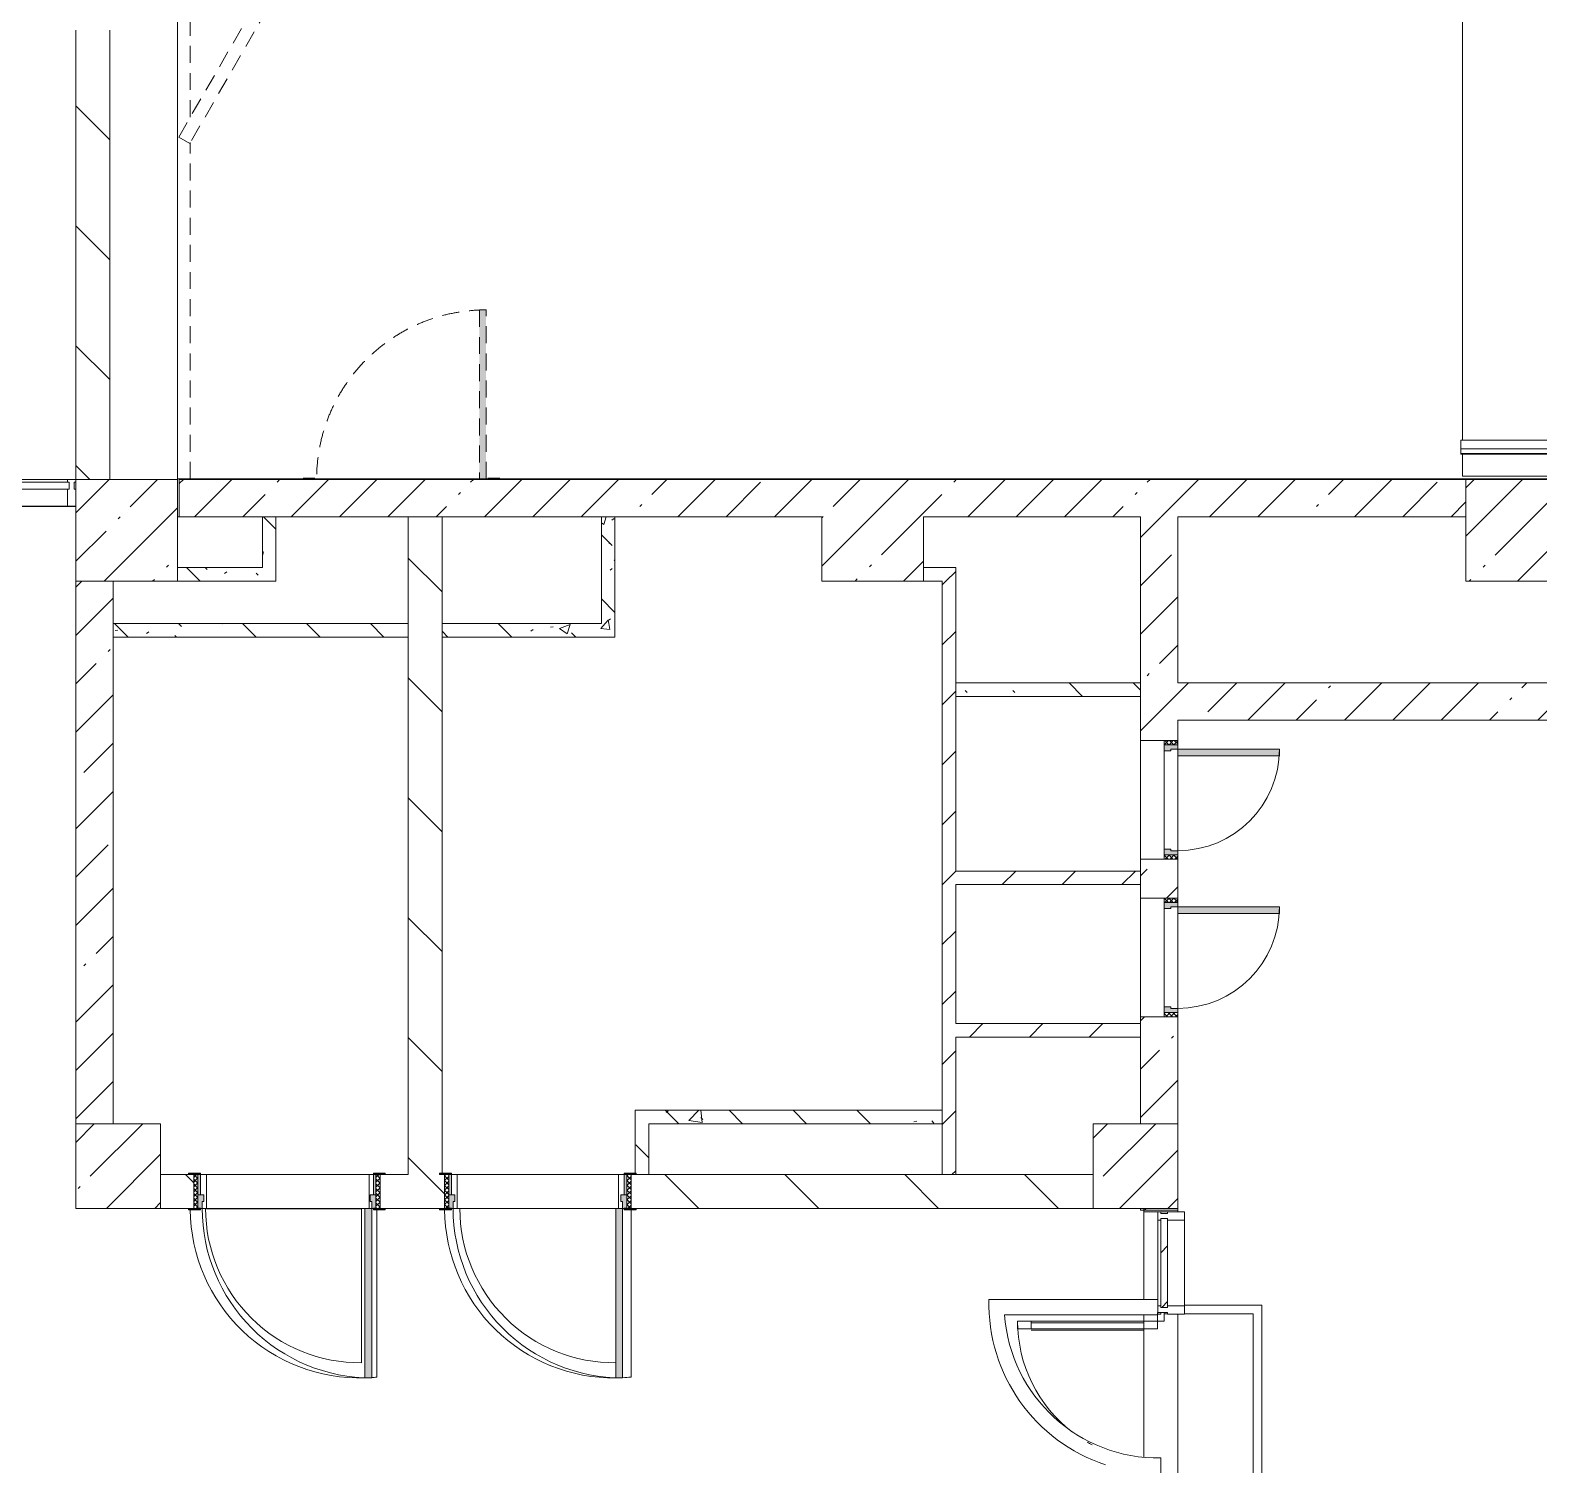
# Model space of a CAD drawing. Header units: millimetres. Extents: x 81566 to 292854, y -8553 to 29000.
# Drawn here: x 179284 to 188184, y 9388 to 17850 of the extents above; entities that cross this region are included whole.
import ezdxf

# ---------------------------------------------------------------- set-up
doc = ezdxf.new("R2010")
doc.units = ezdxf.units.MM
doc.linetypes.add('200_ШТРИХ__ш1_п0_6_', pattern=[160, 100, -60])
for name, color, linetype, lineweight, true_color in [('A-DETL-GENF-4', 7, 'Continuous', 5, 0xaaaaaa), ('A-DOOR-4', 7, 'Continuous', 5, 0xaaaaaa), ('A-DOOR-5', 7, 'Continuous', 5, 0xe2e2e2), ('A-DOOR-FRAM-4', 7, 'Continuous', 5, 0xe2e2e2), ('A-DOOR-FRAM-5', 7, 'Continuous', 5, 0xaaaaaa), ('A-FLOR-1', 7, 'Continuous', 5, 0xaaaaaa), ('A-WALL-PATT-1', 7, 'Continuous', 5, 0x787878), ('I-WALL-5', 7, 'Continuous', 5, 0x787878)]:
    doc.layers.add(name, color=color, linetype=linetype, lineweight=lineweight, true_color=true_color)
for name, color, linetype, lineweight in [('A-DETL-MBND-1', 7, '200_ШТРИХ__ш1_п0_6_', 9), ('A-GLAZ-CURT-2', 7, 'Continuous', 5), ('A-GLAZ-CWMG-2', 7, 'Continuous', 5), ('A-WALL', 7, 'Continuous', 9), ('A-WALL-4', 7, 'Continuous', 5), ('I-WALL-4', 7, 'Continuous', 5), ('S-COLS-1', 7, 'Continuous', 5), ('S-STRS-2', 7, 'Continuous', 5)]:
    doc.layers.add(name, color=color, linetype=linetype, lineweight=lineweight)
pattern_1 = [(135, (165843.6, 0), (-353.5534, -353.5534), [])]
pattern_2 = [(135, (1751.41, 164.685), (-14.14214, -14.14214), []), (225, (1751.41, 164.685), (14.14214, -14.14214), [])]
pattern_3 = [(45, (-371.384, 164.685), (-14.1421, 14.1421), []), (135, (-371.384, 164.685), (-14.1421, -14.1421), [])]
pattern_4 = [(45, (165843.6, 0), (-285.123, 285.123), []), (45, (166128.7, 0), (-285.123, 285.123), [504.031, -100.806, 16.764, -84.042])]
pattern_5 = [(45, (165843.58, 0), (-176.7767, 176.7767), [])]
pattern_6 = [(135, (165843.6, 0), (-377.171, -377.171), [533.4, -88.9, 17.78, -88.9]), (135, (165843.6, 376.94), (-377.171, -377.171), []), (50, (165843.6, 0), (637.645, -55.787), [66.675, -733.425]), (355, (165843.6, 0), (-123.35, 668.7), [53.34, -586.74]), (100.451, (165896.7, -4.65), (514.299, 612.908), [56.665, -623.315]), (46.184, (165843.6, 177.8), (948.776, -147.15), [100.012, -1100.137]), (96.636, (165922.65, 165.5), (830.91, 865.997), [84.998, -934.973]), (351.184, (165843.6, 177.8), (830.918, 865.99), [80.01, -880.11]), (21, (165932.5, 133.35), (530.651, -357.928), [66.675, -733.425]), (326, (165932.5, 133.35), (216.308, 644.658), [53.34, -586.74]), (71.451, (165976.7, 103.5), (746.96, 286.724), [56.665, -623.315]), (37.5, (165843.58, 0), (10.8105, 295.9426), [16.764, -562.864, 16.764, -578.866, -588.962]), (37.5, (165843.58, 0), (10.8105, 295.9426), [-1175.258, 16.764, -572.198]), (7.5, (165843.58, 0), (233.869, 350.6318), [16.764, -322.834, 16.764, -549.529, -224.472]), (7.5, (165843.58, 0), (233.869, 350.6318), [-905.891, 16.764, -207.708]), (327.5, (165645.34, 0), (474.5678, -20.0513), [16.764, -205.486, 16.764, -676.656, -920.115]), (327.5, (165645.34, 0), (474.5678, -20.0513), [-915.67, 16.764, -903.351]), (317.5, (165556.44, 0), (518.452, 88.9934), [16.764, -272.161, 16.764, -443.738, -653.415]), (317.5, (165556.44, 0), (518.452, 88.9934), [-749.427, 16.764, -636.651])]

# ---------------------------------------------------------------- blocks, each defined once
blk = doc.blocks.new('BSC_Колонна _Прямоугольная - 600х600-V302-2_2_3_птичка')
at = {"layer": 'S-COLS-1'}
h = blk.add_hatch(dxfattribs=at)
h.set_pattern_fill('FP_90', color=256, style=0, pattern_type=2)
h.set_pattern_definition([(45, (-14010, -14900), (-285.123, 285.123), []), (45, (-13724.88, -14900), (-285.123, 285.123), [504.031, -100.806, 16.764, -84.042])])
h.paths.add_polyline_path([(300, -300), (300, 300), (-300, 299.6), (-300, -300), (47.9, -300)])
for p, q in [((300, 300), (-300, 300)), ((-300, 300), (-300, -300)), ((300, -300), (300, 300)), ((-300, -300), (300, -300))]:
    blk.add_line(p, q, dxfattribs=at)
blk = doc.blocks.new('110_Дверь_СКБ_1Ст_Внутренняя1 - Д-4 1100x2100h_су мгн-32375332-2_2_3_птичка')
at = {"layer": 'A-DOOR-4'}
h = blk.add_hatch(dxfattribs=at)
h.set_pattern_fill('FP_22', color=256, style=0, pattern_type=2)
h.set_pattern_definition(pattern_2)
h.paths.add_polyline_path([(537.5, 100), (537.5, -100), (562.5, -100), (562.5, 100)])
at = {"layer": 'A-DOOR-5'}
h = blk.add_hatch(color=256, dxfattribs=at)
h.paths.add_polyline_path([(512.5, 100), (512.5, 60), (502.5, 60), (502.5, 20), (537.5, 20), (537.5, 100), (522.5, 100)])
h.paths.add_polyline_path([(-497.5, 100), (-512.5, 100), (-512.5, 20), (-477.5, 20), (-477.5, 60), (-487.5, 60), (-487.5, 100)])
at = {"layer": 'A-DOOR-FRAM-4'}
for points in [[(-447.5, 1100), (-487.5, 1095), (-487.5, 100), (-447.5, 100), (-447.5, 1095)], [(-537.5, 108), (-567.5, 108), (-562.5, 100), (-497.5, 104.4), (-497.5, 108), (-536.7, 108)], [(562.5, 108), (522.5, 108), (522.5, 100), (592.5, 100), (592.5, 108), (566.5, 108)], [(-512.5, 20), (-512.5, -100), (-497.5, -100), (-497.5, 20)], [(537.5, 20), (522.5, 20), (522.5, -100), (537.5, -100)], [(-562.5, -100), (-567.5, -100), (-562.5, -108), (-497.5, -108), (-497.5, -100), (-537.5, -100)], [(592.5, -100), (522.5, -100), (522.5, -108), (592.5, -108)]]:
    blk.add_hatch(color=256, dxfattribs=at).paths.add_polyline_path(points)
at = {"layer": 'A-DOOR-FRAM-5'}
h = blk.add_hatch(dxfattribs=at)
h.set_pattern_fill('FP_23', color=256, style=0, pattern_type=2)
h.set_pattern_definition(pattern_3)
h.paths.add_polyline_path([(-537.5, 100), (-537.5, -100), (-512.5, -100), (-512.5, 100)])
at = {"layer": 'A-DOOR-4'}
for p, q in [((-487.5, 1100), (-487.5, 100)), ((-447.5, 1100), (-487.5, 1100)), ((-447.5, 100), (-447.5, 1100)), ((-487.5, 100), (-447.5, 100))]:
    blk.add_line(p, q, dxfattribs=at)
blk.add_arc((-487.5, 100), 1000, 360, 90, dxfattribs=at)
at = {"layer": 'A-DOOR-FRAM-5'}
for p, q in [((-497.5, 108), (-567.5, 108)), ((-567.5, 108), (-567.5, 100)), ((-567.5, 100), (-497.5, 100)), ((-512.5, 100), (-537.5, 100)), ((-537.5, 100), (-537.5, -100)), ((-487.5, 100), (-512.5, 100)), ((-512.5, 100), (-512.5, 20)), ((-512.5, -100), (-512.5, 100)), ((-497.5, 100), (-512.5, 100)), ((-512.5, 100), (-512.5, 99)), ((-512.5, 99), (-497.5, 99)), ((-497.5, 100), (-497.5, 108)), ((-497.5, 99), (-497.5, 100)), ((-487.5, 60), (-487.5, 100)), ((512.5, 100), (512.5, 60)), ((537.5, 100), (512.5, 100)), ((592.5, 108), (522.5, 108)), ((522.5, 108), (522.5, 100)), ((537.5, 100), (522.5, 100)), ((522.5, 100), (522.5, 99)), ((522.5, 100), (592.5, 100)), ((522.5, 99), (537.5, 99)), ((537.5, 20), (537.5, 100)), ((562.5, 100), (537.5, 100)), ((537.5, 100), (537.5, -100)), ((537.5, 99), (537.5, 100)), ((562.5, -100), (562.5, 100)), ((592.5, 100), (592.5, 108)), ((-512.5, 20), (-477.5, 20)), ((-497.5, 20), (-512.5, 20)), ((-512.5, 20), (-512.5, -100)), ((-497.5, -100), (-497.5, 20)), ((-477.5, 60), (-487.5, 60)), ((-477.5, 20), (-477.5, 60)), ((512.5, 60), (502.5, 60)), ((502.5, 60), (502.5, 20)), ((502.5, 20), (537.5, 20)), ((537.5, 20), (522.5, 20)), ((522.5, 20), (522.5, -100)), ((537.5, -100), (537.5, 20)), ((-497.5, -100), (-567.5, -100)), ((-567.5, -100), (-567.5, -108)), ((-567.5, -108), (-497.5, -108)), ((-537.5, -100), (-512.5, -100)), ((-512.5, -100), (-497.5, -100)), ((-497.5, -108), (-497.5, -100)), ((522.5, -100), (537.5, -100)), ((592.5, -100), (522.5, -100)), ((522.5, -100), (522.5, -108)), ((522.5, -108), (592.5, -108)), ((537.5, -100), (562.5, -100)), ((592.5, -108), (592.5, -100))]:
    blk.add_line(p, q, dxfattribs=at)
blk = doc.blocks.new('110_Дверь_СКБ_1Ст_Внутренняя1 - Д-13 1100x2100h_кладовая-33288301-2_2_3_птичка')
at = {"layer": 'A-DETL-MBND-1'}
for points in [[(512.5, 113.4), (512.5, 1110), (472.5, 1110), (472.5, 113.4)], [(592.5, 113.4), (592.5, 118), (522.5, 113.4)]]:
    blk.add_hatch(color=256, dxfattribs=at).paths.add_polyline_path(points)
for p, q in [((512.5, 1110), (472.5, 1110)), ((472.5, 1110), (472.5, 113.4)), ((512.5, 113.4), (512.5, 1110)), ((-497.5, 118), (-567.5, 118)), ((592.5, 118), (522.5, 118))]:
    blk.add_line(p, q, dxfattribs=at)
blk.add_arc((512.5, 110), 1000, 90, 179.80213, dxfattribs=at)
blk = doc.blocks.new('DOR__перегородка__Прямоугольная - ТП-2_ Вн_ДПГ_9480х4200h_2-23998078-2_2_3_птичка')
at = {"layer": 'A-DETL-MBND-1'}
for p, q in [((3.4, -75), (1987.4, -75)), ((1981.6, -71.7), (2019.1, -6.7)), ((3193.9, -771.8), (1981.6, -71.7)), ((2019.1, -6.7), (3231.5, -706.9)), ((2137.4, -75), (4324.5, -75)), ((3230.4, -706.9), (4442.7, -6.7)), ((4480.3, -71.7), (3267.9, -771.8)), ((4442.7, -6.7), (4480.3, -71.7)), ((4474.5, -75), (4486.7, -75)), ((4480.9, -71.7), (4518.4, -6.7)), ((5693.3, -771.8), (4480.9, -71.7)), ((4518.4, -6.7), (5730.8, -706.9)), ((4636.7, -75), (6823.8, -75)), ((5729.7, -706.9), (6942.1, -6.7)), ((6979.6, -71.7), (5767.3, -771.8)), ((6942.1, -6.7), (6979.6, -71.7)), ((6973.8, -75), (6985, -75)), ((6979.2, -71.7), (7016.7, -6.7)), ((8191.6, -771.8), (6979.2, -71.7)), ((7016.7, -6.7), (8229.1, -706.9)), ((7135, -75), (9323.2, -75)), ((8229.1, -706.9), (9441.4, -6.7)), ((9478.9, -71.7), (8266.6, -771.8)), ((9105.2, -200.9), (9105.2, -75)), ((9180.2, -157.6), (9180.2, -75)), ((9255.2, -114.3), (9255.2, -75)), ((9441.4, -6.7), (9478.9, -71.7)), ((9473.2, -75), (9480, -75)), ((9330.2, -1474.2), (9330.2, -157.6)), ((9405.2, -1474.2), (9405.2, -114.3)), ((9180.2, -1474.2), (9180.2, -244.2)), ((9255.2, -1474.2), (9255.2, -200.9)), ((9105.2, -1474.2), (9105.2, -287.5)), ((9480, -1474.2), (9480, -450)), ((3231.5, -706.9), (3193.9, -771.8)), ((3267.9, -771.8), (3230.4, -706.9)), ((5730.8, -706.9), (5693.3, -771.8)), ((5767.3, -771.8), (5729.7, -706.9)), ((8229.1, -706.9), (8191.6, -771.8)), ((8266.6, -771.8), (8229.1, -706.9)), ((9105.2, -1474.2), (9480, -1474.2))]:
    blk.add_line(p, q, dxfattribs=at)
blk = doc.blocks.new('110_Дверь_СКБ_1Ст_Внутренняя1 - Д-4 1100x2100h_су мгн-V352-2_2_3_птичка')
at = {"layer": 'A-DOOR-4'}
h = blk.add_hatch(dxfattribs=at)
h.set_pattern_fill('FP_22', color=256, style=0, pattern_type=2)
h.set_pattern_definition(pattern_2)
h.paths.add_polyline_path([(562.5, 100), (537.5, 100), (537.5, -100), (562.5, -100)])
at = {"layer": 'A-DOOR-5'}
h = blk.add_hatch(color=256, dxfattribs=at)
h.paths.add_polyline_path([(512.5, 100), (512.5, 60), (502.5, 60), (502.5, 20), (537.5, 20), (537.5, 100), (522.5, 100)])
h.paths.add_polyline_path([(-487.5, 100), (-512.5, 100), (-512.5, 20), (-477.5, 20), (-477.5, 60), (-487.5, 60)])
at = {"layer": 'A-DOOR-FRAM-4'}
for points in [[(-487.5, 1100), (-487.5, 100), (-447.5, 100), (-447.5, 1100)], [(-497.5, 108), (-567.5, 108), (-567.5, 100), (-497.5, 100)], [(576.2, 108), (522.5, 108), (526.9, 100), (592.5, 100), (592.5, 108), (582.1, 108)], [(-512.5, 20), (-512.5, -100), (-497.5, -100), (-497.5, 20)], [(537.5, 20), (522.5, 20), (522.5, -100), (537.5, -100)], [(-567.5, -100), (-567.5, -108), (-497.5, -108), (-497.5, -100), (-537.5, -100)], [(562.5, -100), (522.5, -100), (522.5, -108), (592.5, -108), (592.5, -100)]]:
    blk.add_hatch(color=256, dxfattribs=at).paths.add_polyline_path(points)
at = {"layer": 'A-DOOR-FRAM-5'}
h = blk.add_hatch(dxfattribs=at)
h.set_pattern_fill('FP_23', color=256, style=0, pattern_type=2)
h.set_pattern_definition(pattern_3)
h.paths.add_polyline_path([(-517.5, 100), (-537.5, 100), (-537.5, -100), (-512.5, -100), (-512.5, 100)])
at = {"layer": 'A-DOOR-4'}
for p, q in [((-487.5, 1100), (-487.5, 100)), ((-447.5, 1100), (-487.5, 1100)), ((-447.5, 100), (-447.5, 1100)), ((-487.5, 100), (-447.5, 100))]:
    blk.add_line(p, q, dxfattribs=at)
blk.add_arc((-487.5, 100), 1000, 360, 90, dxfattribs=at)
at = {"layer": 'A-DOOR-FRAM-5'}
for p, q in [((-497.5, 108), (-567.5, 108)), ((-567.5, 108), (-567.5, 100)), ((-567.5, 100), (-497.5, 100)), ((-512.5, 100), (-537.5, 100)), ((-537.5, 100), (-537.5, -100)), ((-487.5, 100), (-512.5, 100)), ((-512.5, 100), (-512.5, 20)), ((-512.5, -100), (-512.5, 100)), ((-497.5, 100), (-512.5, 100)), ((-512.5, 100), (-512.5, 99)), ((-512.5, 99), (-497.5, 99)), ((-497.5, 100), (-497.5, 108)), ((-497.5, 99), (-497.5, 100)), ((-487.5, 60), (-487.5, 100)), ((512.5, 100), (512.5, 60)), ((537.5, 100), (512.5, 100)), ((592.5, 108), (522.5, 108)), ((522.5, 108), (522.5, 100)), ((537.5, 100), (522.5, 100)), ((522.5, 100), (522.5, 99)), ((522.5, 100), (592.5, 100)), ((522.5, 99), (537.5, 99)), ((537.5, 20), (537.5, 100)), ((562.5, 100), (537.5, 100)), ((537.5, 100), (537.5, -100)), ((537.5, 99), (537.5, 100)), ((562.5, -100), (562.5, 100)), ((592.5, 100), (592.5, 108)), ((-512.5, 20), (-477.5, 20)), ((-497.5, 20), (-512.5, 20)), ((-512.5, 20), (-512.5, -100)), ((-497.5, -100), (-497.5, 20)), ((-477.5, 60), (-487.5, 60)), ((-477.5, 20), (-477.5, 60)), ((512.5, 60), (502.5, 60)), ((502.5, 60), (502.5, 20)), ((502.5, 20), (537.5, 20)), ((537.5, 20), (522.5, 20)), ((522.5, 20), (522.5, -100)), ((537.5, -100), (537.5, 20)), ((-497.5, -100), (-567.5, -100)), ((-567.5, -100), (-567.5, -108)), ((-567.5, -108), (-497.5, -108)), ((-537.5, -100), (-512.5, -100)), ((-512.5, -100), (-497.5, -100)), ((-497.5, -108), (-497.5, -100)), ((522.5, -100), (537.5, -100)), ((592.5, -100), (522.5, -100)), ((522.5, -100), (522.5, -108)), ((522.5, -108), (592.5, -108)), ((537.5, -100), (562.5, -100)), ((592.5, -108), (592.5, -100))]:
    blk.add_line(p, q, dxfattribs=at)
blk = doc.blocks.new('BSC_Колонна _Прямоугольная - 500х500-V359-2_2_3_птичка')
at = {"layer": 'S-COLS-1'}
h = blk.add_hatch(dxfattribs=at)
h.set_pattern_fill('FP_129', color=256, style=0, pattern_type=2)
h.set_pattern_definition([(45, (-19960, -11150), (-285.123, 285.123), []), (45, (-19674.88, -11150), (-285.123, 285.123), [504.031, -100.806, 16.764, -84.042])])
h.paths.add_polyline_path([(-250, -250), (250, -250), (250, 250), (-250, 250), (-250, -177.9)])
for p, q in [((250, 250), (-250, 250)), ((-250, 250), (-250, -250)), ((250, -250), (250, 250)), ((-250, -250), (250, -250))]:
    blk.add_line(p, q, dxfattribs=at)
blk = doc.blocks.new('110_Дверь_СКБ_1Ст - д-18 _п_ 700x2100h_Технический шкаф ЭОМ и СС-32102833-2_2_3_птичка')
at = {"layer": 'A-DOOR-4'}
h = blk.add_hatch(dxfattribs=at)
h.set_pattern_fill('FP_141', color=256, style=0, pattern_type=2)
h.set_pattern_definition([(135, (1951.41, 174.685), (-14.14214, -14.14214), []), (225, (1951.41, 174.685), (14.14214, -14.14214), [])])
h.paths.add_polyline_path([(362.5, 110), (337.5, 110), (337.5, 30), (362.5, 30)])
at = {"layer": 'A-DOOR-5'}
h = blk.add_hatch(color=256, dxfattribs=at)
h.paths.add_polyline_path([(337.5, 30), (337.5, 110), (312.5, 110), (312.5, 70), (302.5, 70), (302.5, 30), (322.5, 30)])
h.paths.add_polyline_path([(-277.5, 70), (-287.5, 70), (-287.5, 110), (-312.5, 110), (-312.5, 30), (-277.5, 30), (-277.5, 54)])
at = {"layer": 'A-DOOR-FRAM-4'}
blk.add_hatch(color=256, dxfattribs=at).paths.add_polyline_path([(-247.5, 338.8), (-247.5, 710), (-287.5, 710), (-287.5, 110), (-247.5, 110)])
at = {"layer": 'A-DOOR-FRAM-5'}
h = blk.add_hatch(dxfattribs=at)
h.set_pattern_fill('FP_142', color=256, style=0, pattern_type=2)
h.set_pattern_definition([(45, (-171.384, 174.685), (-14.1421, 14.1421), []), (135, (-171.384, 174.685), (-14.1421, -14.1421), [])])
h.paths.add_polyline_path([(-312.5, 110), (-337.5, 110), (-337.5, 30), (-312.5, 30)])
at = {"layer": 'A-DOOR-4'}
for p, q in [((-287.5, 710), (-287.5, 110)), ((-247.5, 710), (-287.5, 710)), ((-247.5, 110), (-247.5, 710)), ((-287.5, 110), (-247.5, 110))]:
    blk.add_line(p, q, dxfattribs=at)
blk.add_arc((-287.5, 110), 600, 360, 90, dxfattribs=at)
at = {"layer": 'A-DOOR-FRAM-5'}
for p, q in [((-312.5, 110), (-337.5, 110)), ((-337.5, 110), (-337.5, 30)), ((-287.5, 110), (-312.5, 110)), ((-312.5, 110), (-312.5, 30)), ((-312.5, 30), (-312.5, 110)), ((-287.5, 70), (-287.5, 110)), ((-247.5, 110), (312.5, 110)), ((312.5, 110), (312.5, 70)), ((337.5, 110), (312.5, 110)), ((337.5, 30), (337.5, 110)), ((362.5, 110), (337.5, 110)), ((337.5, 110), (337.5, 30)), ((362.5, 30), (362.5, 110)), ((-337.5, 30), (-312.5, 30)), ((-312.5, 30), (-277.5, 30)), ((-277.5, 70), (-287.5, 70)), ((-277.5, 30), (-277.5, 70)), ((302.5, 30), (-277.5, 30)), ((312.5, 70), (302.5, 70)), ((302.5, 70), (302.5, 30)), ((302.5, 30), (337.5, 30)), ((337.5, 30), (362.5, 30))]:
    blk.add_line(p, q, dxfattribs=at)
blk = doc.blocks.new('BSC_Колонна _Прямоугольная - 500х500-V387-2_2_3_птичка')
at = {"layer": 'S-COLS-1'}
h = blk.add_hatch(dxfattribs=at)
h.set_pattern_fill('FP_148', color=256, style=0, pattern_type=2)
h.set_pattern_definition([(45, (-13960, -11150), (-285.123, 285.123), []), (45, (-13674.88, -11150), (-285.123, 285.123), [504.031, -100.806, 16.764, -84.042])])
h.paths.add_polyline_path([(250, -250), (249.8, 250), (-250, 247.8), (-250, -250), (34.4, -250)])
for p, q in [((250, 250), (-250, 250)), ((-250, 250), (-250, -250)), ((250, -250), (250, 250)), ((-250, -250), (250, -250))]:
    blk.add_line(p, q, dxfattribs=at)
blk = doc.blocks.new('BSC_Колонна _Прямоугольная - 600х600-V391-2_2_3_птичка')
at = {"layer": 'S-COLS-1'}
h = blk.add_hatch(dxfattribs=at)
h.set_pattern_fill('FP_151', color=256, style=0, pattern_type=2)
h.set_pattern_definition([(45, (-22210, -14900), (-285.123, 285.123), []), (45, (-21924.88, -14900), (-285.123, 285.123), [504.031, -100.806, 16.764, -84.042])])
h.paths.add_polyline_path([(300, -300), (300, 300), (-300, 300), (-300, -300), (51.9, -300)])
for p, q in [((300, 300), (-300, 300)), ((-300, 300), (-300, -300)), ((300, -300), (300, 300)), ((-300, -300), (300, -300))]:
    blk.add_line(p, q, dxfattribs=at)
blk = doc.blocks.new('Прямоугольный импост - Импост структурный с накладкой - 160мм-23997896-2_2_3_птичка')
at = {"layer": 'A-GLAZ-CWMG-2'}
for p, q in [((-50, 40), (-50, 140)), ((-50, 140), (-0.3, 140)), ((-40, 40), (-50, 40)), ((-50, -17), (-50, 0)), ((-50, 0), (-40, 0)), ((-40, 0), (-40, 40)), ((-10, 40), (-10, 0)), ((-0.3, 40), (-10, 40)), ((-10, 0), (-0.3, 0)), ((-0.3, -17), (-50, -17))]:
    blk.add_line(p, q, dxfattribs=at)
blk = doc.blocks.new('Системная панель - Стекло - 40мм-23997898-2_2_3_птичка')
at = {"layer": 'A-GLAZ-CURT-2'}
h = blk.add_hatch(dxfattribs=at)
h.set_pattern_fill('FP_168', color=256, style=0, pattern_type=2)
h.set_pattern_definition([(45, (-13750.1, -14683), (-1414.21, 1414.21), [1000, -3000]), (45, (-14750.1, -15183), (-1414.21, 1414.21), [3000, -1000]), (45, (-12750.1, -15683), (-1414.21, 1414.21), [1000, -3000])])
h.paths.add_polyline_path([(-420.1, -40), (420.1, -40), (420.1, 0), (-420.1, 0), (-420.1, -10.9)])
for p, q in [((420.1, 0), (-420.1, 0)), ((-420.1, 0), (-420.1, -40)), ((-420.1, -40), (420.1, -40)), ((420.1, -40), (420.1, 0))]:
    blk.add_line(p, q, dxfattribs=at)
blk = doc.blocks.new('Прямоугольный импост - Импост структурный с накладкой - 160мм-23771920-2_2_3_птичка')
at = {"layer": 'A-GLAZ-CWMG-2'}
for p, q in [((13660.3, 15200), (12840, 15200)), ((13660.3, 15043), (12840, 15043))]:
    blk.add_line(p, q, dxfattribs=at)
blk = doc.blocks.new('Системная панель - Стекло - 40мм-32387041-2_2_3_птичка')
at = {"layer": 'A-GLAZ-CURT-2'}
h = blk.add_hatch(dxfattribs=at)
h.set_pattern_fill('FP_172', color=256, style=0, pattern_type=2)
h.set_pattern_definition([(135, (10077.7, -20610), (-1414.21, -1414.21), [1000, -3000]), (135, (10577.7, -21610), (-1414.21, -1414.21), [3000, -1000]), (135, (11077.7, -19610), (-1414.21, -1414.21), [1000, -3000])])
h.paths.add_polyline_path([(262.3, 0), (262.3, 40), (-262.3, 40), (-262.3, 0), (249.3, 0)])
for p, q in [((262.3, 40), (-262.3, 40)), ((-262.3, 40), (-262.3, 0)), ((-262.3, 0), (262.3, 0)), ((262.3, 0), (262.3, 40))]:
    blk.add_line(p, q, dxfattribs=at)
blk = doc.blocks.new('Прямоугольный импост - Импост структурный с накладкой - 160мм Темный-30755591-2_2_3_птичка')
at = {"layer": 'A-GLAZ-CWMG-2'}
for p, q in [((-25, 0), (-25, 17)), ((-25, 17), (25, 17)), ((-15, 0), (-25, 0)), ((-15, -40), (-15, 0)), ((25, 0), (15, 0)), ((15, 0), (15, -40)), ((25, 17), (25, 0)), ((-25, -140), (-25, -40)), ((-25, -40), (-15, -40)), ((15, -40), (25, -40)), ((25, -40), (25, -140)), ((25, -140), (-25, -140))]:
    blk.add_line(p, q, dxfattribs=at)
blk = doc.blocks.new('Прямоугольный импост - Импост структурный с накладкой - 160мм Темный-30755595-2_2_3_птичка')
at = {"layer": 'A-GLAZ-CWMG-2'}
for p, q in [((0, 17), (-50, 17)), ((-50, 17), (-50, 0)), ((-50, 0), (-40, 0)), ((-40, 0), (-40, -40)), ((-10, -40), (-10, 0)), ((-10, 0), (0, 0)), ((0, 0), (0, 17)), ((-40, -40), (-50, -40)), ((-50, -40), (-50, -140)), ((0, -40), (-10, -40)), ((0, -140), (0, -40)), ((-50, -140), (0, -140))]:
    blk.add_line(p, q, dxfattribs=at)
blk = doc.blocks.new('Дверь_Витражная_остекление_ - ВВ-16 остекление-32390142-2_2_3_птичка')
at = {"layer": 'A-DETL-GENF-4'}
for p, q in [((-787.5, -20), (-832.5, -20)), ((-832.5, -845), (-832.5, -20)), ((-787.5, -20), (-832.5, -20)), ((-832.5, -20), (-832.5, -845)), ((-787.5, -845), (-787.5, -20)), ((-787.5, -845), (-787.5, -20)), ((837.5, -860), (837.5, -20)), ((837.5, -20), (837.5, -860)), ((-832.5, -100), (-787.5, -100)), ((-822.5, -765), (-822.5, -100)), ((-778.5, -765), (-778.5, -100)), ((828.5, -780), (828.5, -100)), ((849.9, -100), (837.5, -100)), ((-832.5, -765), (-787.5, -765)), ((849.9, -780), (837.5, -780)), ((-832.5, -845), (-787.5, -845)), ((-832.5, -845), (-787.5, -845)), ((849.9, -860), (837.5, -860)), ((837.5, -860), (849.9, -860))]:
    blk.add_line(p, q, dxfattribs=at)
at = {"layer": 'A-DOOR-4'}
for p, q in [((-882.5, 20), (-832.5, 20)), ((-882.5, -20), (-882.5, 20)), ((-832.5, 20), (-832.5, -20)), ((832.5, 20), (882.5, 20)), ((832.5, -20), (832.5, 20)), ((882.5, 20), (882.5, -20)), ((-832.5, -20), (-882.5, -20)), ((-832.5, -845), (-832.5, -20)), ((832.5, -860), (832.5, -20)), ((882.5, -20), (832.5, -20))]:
    blk.add_line(p, q, dxfattribs=at)
for centre, radius, start, end in [((-832.5, -20), 825, 329.80944, 332.20433), ((-832.5, -20), 825, 270, 322.60785), ((832.5, -20), 840, 230.33856, 232.99265), ((832.5, -20), 840, 234.0758, 270)]:
    blk.add_arc(centre, radius, start, end, dxfattribs=at)
blk = doc.blocks.new('Прямоугольный импост - Импост структурный с накладкой - 160мм Темный-32387142-2_2_3_птичка')
at = {"layer": 'A-GLAZ-CWMG-2'}
for p, q in [((20093, 10325.4), (20093, 10830)), ((20250, 10325.4), (20250, 10830))]:
    blk.add_line(p, q, dxfattribs=at)
blk = doc.blocks.new('Перекрытия 2 - Перекрытия 4-32990152-2_2_3_птичка')
at = {"layer": 'S-STRS-2'}
for p, q in [((21910, 19180), (22510, 19180)), ((21910, 19180), (21910, 15410.8)), ((22810, 19180), (23410, 19180)), ((22810, 15410.8), (22810, 19180)), ((23710, 19180), (24310, 19180)), ((23710, 15410.8), (23710, 19180)), ((24610, 19180), (25210, 19180)), ((24610, 15410.8), (24610, 19180)), ((25510, 19180), (26110, 19180)), ((25510, 15410.8), (25510, 19180)), ((26410, 19180), (27010, 19180)), ((26410, 15410.8), (26410, 19180)), ((27310, 19180), (27910, 19180)), ((27310, 15410.8), (27310, 19180)), ((28210, 19180), (28810, 19180)), ((28210, 15410.8), (28210, 19180)), ((29110, 19180), (29710, 19180)), ((29110, 15410.8), (29110, 19180)), ((30010, 19180), (30610, 19180)), ((30010, 15410.8), (30010, 19180)), ((30610, 18430), (30610, 19180)), ((30610, 15410.8), (30610, 17830)), ((21910, 15330), (21910, 15200)), ((22810, 15200), (22810, 15330)), ((23710, 15200), (23710, 15330)), ((24610, 15200), (24610, 15330)), ((25510, 15200), (25510, 15330)), ((26410, 15200), (26410, 15330)), ((27310, 15200), (27310, 15330)), ((28210, 15200), (28210, 15330)), ((29110, 15200), (29110, 15330)), ((30010, 15200), (30010, 15330)), ((30610, 15200), (30610, 15330)), ((22810, 15200), (21910, 15200)), ((23710, 15200), (22810, 15200)), ((24610, 15200), (23710, 15200)), ((25510, 15200), (24610, 15200)), ((26410, 15200), (25510, 15200)), ((27310, 15200), (26410, 15200)), ((28210, 15200), (27310, 15200)), ((29110, 15200), (28210, 15200)), ((30010, 15200), (29110, 15200)), ((30610, 15200), (30010, 15200))]:
    blk.add_line(p, q, dxfattribs=at)
blk = doc.blocks.new('Стены наклон_ амфитеатр - Стены наклон_ амфитеатр-32992696-2_2_3_птичка')
at = {"layer": 'A-WALL-PATT-1'}
h = blk.add_hatch(dxfattribs=at)
h.set_pattern_fill('FP_173', color=256, style=0, pattern_type=2)
h.set_pattern_definition([(0, (26444.5, 15393.4), (0, 246.1), []), (90, (26444.5, 15393.4), (-1300, 8e-14), [])])
h.paths.add_polyline_path([(21879, 15353.9), (31010, 15353.9), (31010, 15380.7), (21879, 15380.7)])
at = {"layer": 'A-WALL-4'}
for p, q in [((31041, 15430.8), (21879, 15430.8)), ((21879, 15430.8), (21879, 15380.7)), ((21879, 15380.7), (31010, 15380.7)), ((21879, 15353.9), (21879, 15380.7)), ((21879, 15350), (21879, 15353.9)), ((31010, 15353.9), (21879, 15353.9)), ((31010, 15350), (21879, 15350))]:
    blk.add_line(p, q, dxfattribs=at)

msp = doc.modelspace()

# ---------------------------------------------------------------- hatches: boundary and pattern name
at = {"layer": 'I-WALL-4'}
h = msp.add_hatch(dxfattribs=at)
h.set_pattern_fill('FP_99', color=256, style=0, pattern_type=2)
h.set_pattern_definition(pattern_1)
h.paths.add_polyline_path([(179753.8, 15200), (179753.8, 17850), (179553.8, 17850), (179553.8, 15200)])
h.paths.add_polyline_path([(179553.8, 18450), (179753.8, 18450), (179748.8, 21600), (179553.8, 21600), (179553.8, 19848)])
h.paths.add_polyline_path([(179553.8, 22200), (179753.8, 22200), (179753.8, 26300), (179553.8, 26300), (179553.8, 24581.8)])
h = msp.add_hatch(dxfattribs=at)
h.set_pattern_fill('FP_97', color=256, style=0, pattern_type=2)
h.set_pattern_definition(pattern_4)
h.paths.add_polyline_path([(196453.6, 14980), (196633.6, 14984.9), (196633.6, 15200), (196453.6, 15196.3), (196453.6, 15114.2)])
h.paths.add_polyline_path([(180653.6, 14980), (183953.8, 14980), (183953.8, 15200), (180163.6, 15200), (180163.6, 14980)])
h.paths.add_polyline_path([(186053.6, 14980), (187753.6, 14980), (187753.6, 15200), (184553.8, 15200), (184553.8, 14980), (185833.6, 14980)])
h.paths.add_polyline_path([(195853.6, 14980), (195853.6, 15200), (192253.6, 15200), (192253.6, 14980), (195398, 14980)])
h.paths.add_polyline_path([(191653.6, 14980), (191653.6, 15200), (188353.6, 15200), (188353.6, 14980)])
h = msp.add_hatch(dxfattribs=at)
h.set_pattern_fill('FP_99', color=256, style=0, pattern_type=2)
h.set_pattern_definition(pattern_1)
h.paths.add_polyline_path([(181698.6, 11100), (181698.6, 11108), (181713.6, 11108), (181713.6, 14980), (181513.6, 14980), (181513.6, 11100)])
h = msp.add_hatch(dxfattribs=at)
h.set_pattern_fill('FP_97', color=256, style=0, pattern_type=2)
h.set_pattern_definition(pattern_4)
h.paths.add_polyline_path([(185833.6, 10890), (186053.6, 10890), (186053.6, 10900), (185833.6, 10900)])
h.paths.add_polyline_path([(185833.6, 11400), (186053.6, 11400), (186053.6, 12030), (185833.6, 12030), (185833.6, 11563.8)])
h.paths.add_polyline_path([(185833.6, 12730), (186053.6, 12730), (186053.6, 12960), (185833.6, 12960), (185833.6, 12747.2)])
h.paths.add_polyline_path([(185973.6, 13660), (186053.6, 13660), (186053.6, 14980), (185833.6, 14975.4), (185833.6, 13660)])
h = msp.add_hatch(dxfattribs=at)
h.set_pattern_fill('FP_97', color=256, style=0, pattern_type=2)
h.set_pattern_definition(pattern_4)
h.paths.add_polyline_path([(179773.6, 11400), (179773.6, 14600), (179553.6, 14600), (179553.7, 11400)])
h = msp.add_hatch(dxfattribs=at)
h.set_pattern_fill('FP_102', color=256, style=0, pattern_type=2)
h.set_pattern_definition(pattern_5)
h.paths.add_polyline_path([(184553.8, 14600), (184743.6, 14600), (184743.6, 14680), (184553.8, 14680)])
h = msp.add_hatch(dxfattribs=at)
h.set_pattern_fill('FP_102', color=256, style=0, pattern_type=2)
h.set_pattern_definition(pattern_5)
h.paths.add_polyline_path([(184663.6, 11100), (184743.6, 11100), (184743.6, 14600), (184663.6, 14600), (184663.6, 11119.8)])
h = msp.add_hatch(dxfattribs=at)
h.set_pattern_fill('FP_97', color=256, style=0, pattern_type=2)
h.set_pattern_definition(pattern_4)
h.paths.add_polyline_path([(191751.7, 13780), (196633.6, 13780), (196633.6, 14000), (186053.6, 14000), (186053.6, 13780), (188105.5, 13780)])
h = msp.add_hatch(dxfattribs=at)
h.set_pattern_fill('FP_102', color=256, style=0, pattern_type=2)
h.set_pattern_definition(pattern_5)
h.paths.add_polyline_path([(185833.6, 12810), (185833.6, 12890), (184743.6, 12890), (184743.6, 12810)])
h = msp.add_hatch(dxfattribs=at)
h.set_pattern_fill('FP_102', color=256, style=0, pattern_type=2)
h.set_pattern_definition(pattern_5)
h.paths.add_polyline_path([(185507, 11910), (185833.6, 11910), (185833.6, 11990), (184743.6, 11990), (184743.6, 11910), (185370.8, 11910)])
h = msp.add_hatch(dxfattribs=at)
h.set_pattern_fill('FP_99', color=256, style=0, pattern_type=2)
h.set_pattern_definition(pattern_1)
h.paths.add_polyline_path([(182858.6, 10900), (185553.6, 10900), (185553.6, 11100), (182828.6, 11100), (182828.6, 10900), (182853.6, 10900)])
h.paths.add_polyline_path([(180248.6, 10900), (180248.6, 11100), (180053.6, 11100), (180053.6, 10900), (180218.6, 10900)])
h.paths.add_polyline_path([(181378.6, 10900), (181728.6, 10900), (181724.6, 11100), (181348.6, 11100), (181348.6, 10900)])
at = {"layer": 'I-WALL-5'}
h = msp.add_hatch(dxfattribs=at)
h.set_pattern_fill('FP_105', color=256, style=0, pattern_type=2)
h.set_pattern_definition(pattern_6)
h.paths.add_polyline_path([(180653.6, 14680), (180733.6, 14680), (180733.6, 14980), (180653.6, 14980), (180653.6, 14685.5)])
h = msp.add_hatch(dxfattribs=at)
h.set_pattern_fill('FP_105', color=256, style=0, pattern_type=2)
h.set_pattern_definition(pattern_6)
h.paths.add_polyline_path([(182653.6, 14350), (182733.6, 14350), (182733.6, 14980), (182653.6, 14980), (182653.6, 14600)])
h = msp.add_hatch(dxfattribs=at)
h.set_pattern_fill('FP_105', color=256, style=0, pattern_type=2)
h.set_pattern_definition(pattern_6)
h.paths.add_polyline_path([(180733.6, 14600), (180733.6, 14680), (180153.6, 14680), (180153.6, 14600), (180163.6, 14600)])
h = msp.add_hatch(dxfattribs=at)
h.set_pattern_fill('FP_105', color=256, style=0, pattern_type=2)
h.set_pattern_definition(pattern_6)
h.paths.add_polyline_path([(181283.6, 14270), (181513.6, 14270), (181513.6, 14350), (179773.6, 14350), (179773.6, 14270), (181049.6, 14270)])
h = msp.add_hatch(dxfattribs=at)
h.set_pattern_fill('FP_105', color=256, style=0, pattern_type=2)
h.set_pattern_definition(pattern_6)
h.paths.add_polyline_path([(181739, 14270), (182733.6, 14270), (182733.6, 14350), (181713.6, 14350), (181713.6, 14270)])
h = msp.add_hatch(dxfattribs=at)
h.set_pattern_fill('FP_105', color=256, style=0, pattern_type=2)
h.set_pattern_definition(pattern_6)
h.paths.add_polyline_path([(185833.6, 13920), (185833.6, 14000), (184743.6, 14000), (184743.6, 13920)])
h = msp.add_hatch(dxfattribs=at)
h.set_pattern_fill('FP_105', color=256, style=0, pattern_type=2)
h.set_pattern_definition(pattern_6)
h.paths.add_polyline_path([(182933.6, 11100), (182933.6, 11480), (182853.6, 11480), (182858.6, 11100), (182869.9, 11100)])
h = msp.add_hatch(dxfattribs=at)
h.set_pattern_fill('FP_105', color=256, style=0, pattern_type=2)
h.set_pattern_definition(pattern_6)
h.paths.add_polyline_path([(184459.3, 11400), (184663.6, 11400), (184663.6, 11480), (182933.6, 11480), (182933.6, 11400), (183953.8, 11400)])
at = {"layer": 'S-COLS-1'}
h = msp.add_hatch(dxfattribs=at)
h.set_pattern_fill('FP_97', color=256, style=0, pattern_type=2)
h.set_pattern_definition(pattern_4)
h.paths.add_polyline_path([(184459.3, 14600), (184553.8, 14600), (184553.8, 15200), (183953.8, 15200), (183953.8, 14600)])

# ---------------------------------------------------------------- linework, layer by layer
at = {"layer": 'A-FLOR-1'}
for p, q in [((180153.8, 15200), (180153.8, 24680)), ((196453.6, 15203.4), (180153.6, 15203.4)), ((179553.6, 15040), (172613.6, 15040)), ((180163.6, 14980), (180153.6, 14980)), ((180288.6, 11100), (180323.6, 11100)), ((180323.6, 11100), (180323.6, 10897.8)), ((181283.6, 10900), (181283.6, 11100)), ((181283.6, 11100), (181308.6, 11100)), ((181768.6, 11100), (181803.6, 11100)), ((181803.6, 11100), (181803.6, 10900)), ((182753.6, 10900), (182753.6, 11100)), ((182753.6, 11100), (182788.6, 11100)), ((180318.6, 10899), (180288.6, 10899)), ((180323.6, 10897.8), (181238.6, 10897.8)), ((181258.6, 10900), (181238.6, 10900)), ((181238.6, 10900), (181238.6, 9990.1)), ((181328.6, 9905), (181328.6, 10892)), ((181818.6, 10899), (181768.6, 10899)), ((181803.6, 10900), (182738.6, 10900)), ((182828.6, 9905), (182828.6, 10892)), ((185936.6, 10363), (184939.9, 10363)), ((186548.6, 10328.9), (186093.6, 10328.9)), ((186548.6, 8497.4), (186548.6, 10328.9)), ((185031.9, 10273), (185933.6, 10273)), ((185973.6, 10278.9), (185993.6, 10278.9)), ((186093.6, 10278.9), (186498.6, 10278.9)), ((186498.6, 10278.9), (186498.6, 8547.4)), ((185953.6, 9329.4), (185953.6, 9428.1))]:
    msp.add_line(p, q, dxfattribs=at)
for centre, radius, start, end in [((181228.6, 10900), 1000, 180.45922, 271.72242), ((181228.6, 10900), 910, 180.06296, 270.62964), ((182728.6, 10900), 1000, 180.45922, 270.57477), ((182728.6, 10900), 910, 180.06296, 270.62964), ((185939.6, 10338), 1000, 178.56746, 251.86052), ((185939.6, 10338), 910, 184.09604, 270.88287), ((181228.6, 10900), 1000, 274.01771, 275.73917), ((182728.6, 10900), 1000, 272.87006, 275.73917)]:
    msp.add_arc(centre, radius, start, end, dxfattribs=at)
at = {"layer": 'A-WALL'}
for p, q in [((180733.6, 14980), (180653.6, 14980)), ((181713.6, 14980), (181513.6, 14980)), ((182733.6, 14980), (182653.6, 14980)), ((179773.6, 14350), (179773.6, 14270)), ((181513.6, 14270), (181513.6, 14350)), ((181713.6, 14350), (181713.6, 14270)), ((184743.6, 14000), (184743.6, 13920)), ((185833.6, 13920), (185833.6, 14000)), ((185833.6, 12810), (185833.6, 12890)), ((185833.6, 11910), (185833.6, 11990)), ((184663.6, 11400), (184663.6, 11480)), ((182858.6, 11100), (182933.6, 11100)), ((184663.6, 11100), (184743.6, 11100)), ((186053.6, 10890), (186053.6, 10900))]:
    msp.add_line(p, q, dxfattribs=at)
at = {"layer": 'I-WALL-4'}
for p, q in [((179553.8, 17850), (179553.8, 15200)), ((179753.8, 15200), (179753.8, 17850)), ((183953.8, 15200), (180163.6, 15200)), ((180163.6, 15200), (180163.6, 14980)), ((187753.6, 15200), (184553.8, 15200)), ((180163.6, 14980), (180653.6, 14980)), ((180653.6, 14980), (180653.6, 14680)), ((180733.6, 14980), (181513.6, 14980)), ((180733.6, 14600), (180733.6, 14980)), ((181513.6, 14980), (181513.6, 14350)), ((181713.6, 14350), (181713.6, 14980)), ((181713.6, 14980), (182653.6, 14980)), ((182653.6, 14980), (182653.6, 14350)), ((182733.6, 14980), (183953.8, 14980)), ((182733.6, 14270), (182733.6, 14980)), ((184553.8, 14980), (185833.6, 14980)), ((185833.6, 14980), (185833.6, 14000)), ((186053.6, 14980), (187753.6, 14980)), ((186053.6, 14000), (186053.6, 14980)), ((179553.6, 14600), (179553.6, 11400)), ((179773.6, 14350), (179773.6, 14600)), ((180653.6, 14680), (180153.6, 14680)), ((180153.6, 14600), (180733.6, 14600)), ((184743.6, 14680), (184553.8, 14680)), ((184553.8, 14680), (184553.8, 14600)), ((184553.8, 14600), (184663.6, 14600)), ((184663.6, 14600), (184663.6, 11480)), ((184743.6, 14000), (184743.6, 14680)), ((181513.6, 14350), (179773.6, 14350)), ((182653.6, 14350), (181713.6, 14350)), ((179773.6, 11400), (179773.6, 14270)), ((179773.6, 14270), (181513.6, 14270)), ((181513.6, 14270), (181513.6, 11100)), ((181713.6, 11108), (181713.6, 14270)), ((181713.6, 14270), (182733.6, 14270)), ((185833.6, 14000), (184743.6, 14000)), ((196633.6, 14000), (186053.6, 14000)), ((184743.6, 12890), (184743.6, 13920)), ((184743.6, 13920), (185833.6, 13920)), ((185833.6, 12890), (185833.6, 13920)), ((186053.6, 13660), (186053.6, 13780)), ((186053.6, 13780), (197143.6, 13780)), ((185833.6, 13660), (185973.6, 13660)), ((185973.6, 12960), (185833.6, 12960)), ((186053.6, 12730), (186053.6, 12960)), ((185833.6, 12890), (184743.6, 12890)), ((184743.6, 11990), (184743.6, 12810)), ((184743.6, 12810), (185833.6, 12810)), ((185833.6, 11990), (185833.6, 12810)), ((185833.6, 12730), (185973.6, 12730)), ((185973.6, 12030), (185833.6, 12030)), ((186053.6, 11400), (186053.6, 12030)), ((185833.6, 11990), (184743.6, 11990)), ((184743.6, 11100), (184743.6, 11910)), ((184743.6, 11910), (185833.6, 11910)), ((185833.6, 11910), (185833.6, 11400)), ((182853.6, 11480), (182853.6, 11108)), ((184663.6, 11480), (182853.6, 11480)), ((182933.6, 11100), (182933.6, 11400)), ((182933.6, 11400), (184663.6, 11400)), ((184663.6, 11400), (184663.6, 11100)), ((180218.6, 11100), (180053.6, 11100)), ((180288.6, 11100), (181308.6, 11100)), ((181513.6, 11100), (181378.6, 11100)), ((181803.6, 11100), (182753.6, 11100)), ((184663.6, 11100), (182933.6, 11100)), ((185553.6, 11100), (184743.6, 11100)), ((180053.6, 10900), (180218.6, 10900)), ((181238.6, 10900), (180298.6, 10900)), ((181378.6, 10900), (181698.6, 10900)), ((181803.6, 10900), (181778.6, 10900)), ((182858.6, 10900), (185553.6, 10900)), ((185833.6, 10900), (185833.6, 10890)), ((185833.6, 10890), (186053.6, 10890)), ((185853.6, 10363), (185853.6, 10900)), ((185853.6, 10880), (186053.6, 10880)), ((186053.6, 10880), (186053.6, 10890)), ((185853.6, 9432.4), (185853.6, 10273)), ((186053.6, 10275.4), (186053.6, 8547.4))]:
    msp.add_line(p, q, dxfattribs=at)
at = {"layer": 'S-COLS-1'}
for p, q in [((184553.8, 15200), (183953.8, 15200)), ((183953.8, 14980), (183953.8, 14600)), ((184553.8, 14600), (184553.8, 14980)), ((183953.8, 14600), (184553.8, 14600))]:
    msp.add_line(p, q, dxfattribs=at)

# ---------------------------------------------------------------- block references
at = {"layer": 'A-DETL-MBND-1', "rotation": 90.00000000000044}
msp.add_blockref('DOR__перегородка__Прямоугольная - ТП-2_ Вн_ДПГ_9480х4200h_2-23998078-2_2_3_птичка', (180153.6, 15200), dxfattribs=at)
at = {"layer": 'A-DETL-MBND-1'}
msp.add_blockref('110_Дверь_СКБ_1Ст_Внутренняя1 - Д-13 1100x2100h_кладовая-33288301-2_2_3_птичка', (181461.1, 15090), dxfattribs=at)
at = {"layer": 'A-DOOR-4'}
for name, p, rotation in [('110_Дверь_СКБ_1Ст - д-18 _п_ 700x2100h_Технический шкаф ЭОМ и СС-32102833-2_2_3_птичка', (185943.6, 13322.5), 269.9999999999999), ('110_Дверь_СКБ_1Ст - д-18 _п_ 700x2100h_Технический шкаф ЭОМ и СС-32102833-2_2_3_птичка', (185943.6, 12392.5), 269.9999999999999), ('110_Дверь_СКБ_1Ст_Внутренняя1 - Д-4 1100x2100h_су мгн-V352-2_2_3_птичка', (180811.1, 11000), 180), ('110_Дверь_СКБ_1Ст_Внутренняя1 - Д-4 1100x2100h_су мгн-32375332-2_2_3_птичка', (182291.1, 11000), 180), ('Дверь_Витражная_остекление_ - ВВ-16 остекление-32390142-2_2_3_птичка', (185953.6, 9402.9), 269.9999999999998)]:
    msp.add_blockref(name, p, dxfattribs=dict(at, rotation=rotation))
at = {"layer": 'A-GLAZ-CURT-2'}
msp.add_blockref('Системная панель - Стекло - 40мм-23997898-2_2_3_птичка', (179093.7, 15183), dxfattribs=at)
at = {"layer": 'A-GLAZ-CURT-2', "rotation": 269.9999999999997}
msp.add_blockref('Системная панель - Стекло - 40мм-32387041-2_2_3_птичка', (185953.6, 10577.7), dxfattribs=at)
at = {"layer": 'A-GLAZ-CWMG-2'}
for name in ['Прямоугольный импост - Импост структурный с накладкой - 160мм-23771920-2_2_3_птичка', 'Прямоугольный импост - Импост структурный с накладкой - 160мм Темный-32387142-2_2_3_птичка']:
    msp.add_blockref(name, (165843.6, 0), dxfattribs=at)
at = {"layer": 'A-GLAZ-CWMG-2', "extrusion": (0, 0, -1)}
for name, p, rotation in [('Прямоугольный импост - Импост структурный с накладкой - 160мм-23997896-2_2_3_птичка', (-179553.8, 15183), 180), ('Прямоугольный импост - Импост структурный с накладкой - 160мм Темный-30755591-2_2_3_птичка', (-185953.6, 10300.4), 270.0000000000002)]:
    msp.add_blockref(name, p, dxfattribs=dict(at, rotation=rotation))
at = {"layer": 'A-GLAZ-CWMG-2', "rotation": 89.99999999999977}
msp.add_blockref('Прямоугольный импост - Импост структурный с накладкой - 160мм Темный-30755595-2_2_3_птичка', (185953.6, 10880), dxfattribs=at)
at = {"layer": 'A-WALL-4'}
msp.add_blockref('Стены наклон_ амфитеатр - Стены наклон_ амфитеатр-32992696-2_2_3_птичка', (165843.6, 0), dxfattribs=at)
at = {"layer": 'S-COLS-1'}
for name, p in [('BSC_Колонна _Прямоугольная - 600х600-V302-2_2_3_птичка', (179853.6, 14900)), ('BSC_Колонна _Прямоугольная - 600х600-V391-2_2_3_птичка', (188053.6, 14900)), ('BSC_Колонна _Прямоугольная - 500х500-V387-2_2_3_птичка', (179803.6, 11150)), ('BSC_Колонна _Прямоугольная - 500х500-V359-2_2_3_птичка', (185803.6, 11150))]:
    msp.add_blockref(name, p, dxfattribs=at)
at = {"layer": 'S-STRS-2'}
msp.add_blockref('Перекрытия 2 - Перекрытия 4-32990152-2_2_3_птичка', (165823.6, 20), dxfattribs=at)

doc.saveas('drawing.dxf')
